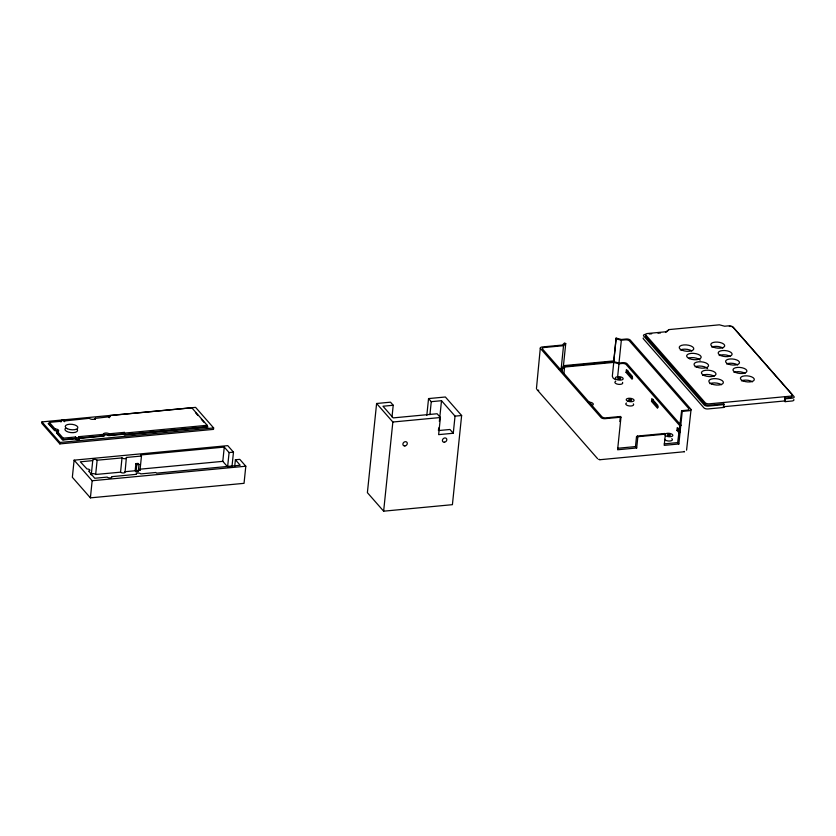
<?xml version="1.0" encoding="UTF-8"?>
<svg xmlns="http://www.w3.org/2000/svg" width="836" height="836" viewBox="0 0 836 836"><rect width="100%" height="100%" fill="white"/><g stroke="black" fill="none" stroke-linecap="round" stroke-linejoin="round"><path stroke-width="1.25" d="M616.101 338.089L616.101 338.831L621.347 340.221L625.307 339.844A3.177 1.369 5.9 0 1 629.445 340.942L688.739 408.532A3.177 1.369 5.9 0 1 687.014 410.183L681.633 410.695L682.239 411.375L689.073 410.727A3.177 1.369 5.9 0 0 690.797 409.086L630.302 340.116A3.177 1.369 5.9 0 0 626.174 339.019L621.347 339.479L616.101 338.089L613.739 361.654L618.985 363.043L622.956 362.667A3.177 1.369 5.9 0 1 627.084 363.764L681.215 425.482M41.946 421.898L41.8 423.329L59.847 443.906L213.493 429.38L213.64 427.948L195.593 407.372L41.946 421.898L59.993 442.474L59.847 443.906M103.497 434.354L78.615 436.705L78.469 438.137L103.34 435.775L103.486 433.978A3.187 1.369 5.9 0 1 105.817 433.027A3.187 1.369 5.9 0 1 109.15 433.8L124.324 432.379L124.783 434.501L207.014 426.726L207.161 425.294L191.82 407.801L109.589 415.576L110.488 416.61L95.346 418.355A3.187 1.369 5.9 0 1 92.733 419.369A3.187 1.369 5.9 0 1 89.306 418.303L64.78 420.926L64.173 420.424A1.578 0.679 5.9 0 0 62.324 420.048A1.578 0.679 5.9 0 0 61.362 420.686L61.665 421.219L49.324 422.389L49.178 423.821L54.664 430.373A3.187 1.369 5.9 0 1 58.457 431.731M54.904 430.352L55.061 428.931L49.324 422.389M78.469 438.137L78.783 438.67A1.578 0.679 5.9 0 1 77.811 439.308A1.578 0.679 5.9 0 1 75.961 438.931L75.365 438.43L63.013 439.59L57.297 433.079L56.984 431.69A3.187 1.369 5.9 0 0 58.489 430.122A3.187 1.369 5.9 0 0 54.81 428.941L55.061 428.931M63.013 439.59L63.16 438.168L57.454 431.658M75.365 438.43L75.512 436.998L63.16 438.168M138.264 471.567L139.006 464.429L138.097 463.405L135.902 463.614L135.171 470.741L136.069 471.776L138.264 471.567L137.365 470.543L139.999 470.292L141.472 456.028L140.573 454.993L224.267 447.082L222.794 461.347L227.611 466.833L232 466.415L233.474 452.151L227.758 445.64L74.111 460.166L72.345 477.283L90.392 497.859L244.039 483.333L245.805 466.216L239.786 459.361L235.397 459.769L234.728 466.258M95.199 419.463L95.346 418.042M126.393 457.449L126.539 457.679A2.383 1.024 5.9 0 1 124.909 458.703A2.383 1.024 5.9 0 1 122.056 457.909L97.133 460.218A2.383 1.024 5.9 0 0 94.04 459.392A2.383 1.024 5.9 0 0 92.744 460.626L91.27 474.9A2.383 1.024 5.9 0 1 92.566 473.657A2.383 1.024 5.9 0 1 95.659 474.482L120.572 472.173A2.383 1.024 5.9 0 0 123.435 472.967A2.383 1.024 5.9 0 0 125.066 471.943L126.393 457.449L141.472 456.028M90.392 497.859L92.159 480.742L74.111 460.166M95.659 474.482L97.133 460.218M109.432 417.007L109.589 415.576M103.34 435.775L103.34 435.41A3.187 1.369 5.9 0 1 105.67 434.459A3.187 1.369 5.9 0 1 109.004 435.232L109.15 433.8M120.551 472.131L122.025 457.867M124.783 434.501L124.324 432.379M136.069 471.776L136.811 464.638L135.902 463.614M227.611 466.833L229.085 452.569L224.267 447.082M392.011 416.934L393.213 405.261L390.506 402.179L376.608 403.495L367.391 492.655L383.64 511.183L452.412 504.672L461.629 415.513L445.379 396.995L428.555 398.584L426.809 415.44M383.64 511.183L392.847 422.013L376.608 403.495M429.923 414.635L431.261 401.667L428.555 398.584M438.419 430.53L438.691 427.938M439.36 421.448L441.502 400.705L431.261 401.667M393.213 405.261L382.972 406.233L393.202 417.895L437.103 413.747L440.405 417.519L438.639 434.636L453.269 433.257L455.035 416.14L441.502 400.705M540.307 348.058L536.44 388.646M558.626 368.749L561.186 368.509L563.537 345.686L565.732 343.586L564.519 342.959L562.335 345.059L542.271 346.95A3.177 1.369 5.9 0 0 540.547 348.602L601.042 417.572A3.177 1.369 5.9 0 0 605.17 418.669L620.97 417.174L617.605 449.768L636.687 447.96L637.847 436.768L637.241 436.078L664.787 433.476L665.393 434.156L664.233 445.358L678.863 443.979L682.239 411.375M562.137 371.602L562.388 369.136L564.582 367.046L613.739 362.396L618.985 363.785L622.088 363.493A3.177 1.369 5.9 0 1 626.227 364.59L680.034 425.942M561.186 368.509L563.37 366.419L565.732 343.586M563.809 374.434L564.582 367.046M613.739 362.396L612.328 376.231L613.081 378.008L614.982 379.46A6.239 5.288 46.3 0 0 615.766 379.774M616.101 338.831L613.739 361.654L563.37 366.419M617.585 377.339L618.985 363.785M618.985 363.043L621.347 340.221M619.852 421.553L620.375 416.485L606.037 417.843A3.177 1.369 5.9 0 1 601.899 416.746L542.616 349.145A3.177 1.369 5.9 0 1 544.33 347.494L563.537 345.686M626.091 372.407L626.383 369.554L632.403 376.409L632.1 379.272L626.091 372.407L627.554 372.271L632.706 378.154M627.554 372.271L627.742 370.369M636.687 447.96L635.485 446.591L636.489 436.82L665.393 434.156M637.241 436.078L637.095 437.51L636.489 436.82M651.516 401.405L651.819 398.553L657.827 405.408L657.535 408.261L651.516 401.405L652.979 401.27L658.141 407.142M652.979 401.27L653.177 399.368M679.532 433.341L676.951 430.404L677.254 427.551L679.825 430.488M680.138 432.222L678.414 430.258L678.613 428.356M678.863 443.979L677.662 442.599L681.633 410.695M691.038 409.63L686.575 450.176M643.292 337.984A3.177 1.369 5.9 0 0 643.417 338.873L703.912 407.843A3.177 1.369 5.9 0 0 708.04 408.94L723.84 407.445L723.683 402.482M793.803 399.535A3.177 1.369 5.9 0 1 791.943 401.008L785.108 401.656L784.502 400.966L784.941 396.682M785.108 401.656L785.401 398.803L784.795 398.114L790.177 397.602A3.177 1.369 5.9 0 0 791.901 395.961M665.498 332.477L667.682 330.377M598.869 459.413L599.987 459.695L599.234 459.392M649.196 334.013L651.704 333.783M657.974 333.188L660.482 332.947M563.454 365.666L613.749 360.912M559.942 369.366L562.388 369.136M124.93 433.069L207.161 425.294M109.004 435.232L124.177 433.811M208.049 426.997L124.355 434.908L123.749 434.218L108.68 435.65A2.383 1.024 5.9 0 0 105.576 434.825A2.383 1.024 5.9 0 0 104.291 436.068L79.41 438.419A2.383 1.024 5.9 0 1 78.114 439.652A2.383 1.024 5.9 0 1 75.021 438.827L62.585 440.008L56.461 432.776A2.383 1.024 5.9 0 0 57.37 432.494M59.993 442.474L213.64 427.948M392.847 422.013L440.405 417.519M455.035 416.14L461.629 415.513M92.744 460.626L80.308 461.806L87.007 468.986A2.383 1.024 5.9 0 1 89.755 469.874A2.383 1.024 5.9 0 1 88.626 471.044L94.75 478.265L107.186 477.095A2.383 1.024 5.9 0 0 110.279 477.91A2.383 1.024 5.9 0 0 111.575 476.677L136.446 474.325A2.383 1.024 5.9 0 1 137.741 473.092A2.383 1.024 5.9 0 1 140.845 473.907L155.914 472.486L156.51 473.176L240.214 465.255L235.397 459.769M438.984 430.519L449.967 429.485L453.269 433.257M723.537 403.903L709.2 405.261A3.177 1.369 5.9 0 1 705.062 404.164L645.779 336.574A3.177 1.369 5.9 0 1 645.779 335.518M724.143 404.593L708.332 406.087A3.177 1.369 5.9 0 1 704.205 404.99L643.71 336.02A3.177 1.369 5.9 0 1 645.434 334.369M785.401 398.803L792.235 398.155A3.177 1.369 5.9 0 0 793.96 396.504L733.465 327.534A3.177 1.369 5.9 0 0 731.761 326.646M229.085 452.569L233.474 452.151M784.502 400.966L723.245 406.756L723.84 407.445M136.811 464.638L139.006 464.429M140.385 469.142L222.794 461.347M124.919 471.713L135.171 470.741M92.159 480.742L245.805 466.216M676.951 430.404L678.414 430.258M617.679 448.274L635.485 446.591M664.254 443.874L677.662 442.599M600.258 459.685L684.162 451.753C685.071 451.774 683.848 450.938 684.214 451.722M57.297 433.079L56.838 433.121A3.187 1.369 5.9 0 0 58.039 432.734M538.739 390.422L538.259 390.099M75.512 436.998L76.107 437.51A1.578 0.679 5.9 0 0 77.967 437.876A1.578 0.679 5.9 0 0 78.929 437.238L78.615 436.705M620.375 416.485L620.97 417.174M536.921 389.513L597.635 458.734M195.457 412.639L197.975 415.513M201.34 419.338L203.859 422.211M108.408 416.725L109.307 417.76M139.089 469.257L139.999 470.292M48.143 423.538L54.842 430.728A2.383 1.024 5.9 0 1 57.674 431.742M664.986 434.459A3.971 1.714 5.9 0 1 671.026 433.738A3.971 1.714 5.9 0 1 671.068 436.632A3.971 1.714 5.9 0 1 664.996 434.929M671.81 438.66A3.971 1.714 5.9 0 1 669.97 441.011A3.971 1.714 5.9 0 1 664.61 439.339M588.899 403.234A1.432 0.617 5.9 0 1 590.435 403.548A1.432 0.617 5.9 0 1 590.613 404.248M588.105 402.116A3.971 1.714 5.9 0 1 592.954 403.454A3.971 1.714 5.9 0 1 591.345 405.502M622.506 382.376A3.971 1.714 5.9 0 1 618.138 384.299A3.971 1.714 5.9 0 1 615.756 381.31M633.312 403.872A3.971 1.714 5.9 0 1 629.32 405.951A3.971 1.714 5.9 0 1 626.488 403.004M711.802 347.107A6.991 3.01 5.9 0 1 722.847 348.048M719.2 355.54A6.991 3.01 5.9 0 1 730.246 356.481M726.599 363.984A6.991 3.01 5.9 0 1 737.645 364.924M733.998 372.417A6.991 3.01 5.9 0 1 745.043 373.358M741.407 380.861A6.991 3.01 5.9 0 1 752.452 381.801M709.91 383.703A7.305 3.145 5.9 0 1 721.458 384.685M702.512 375.27A7.305 3.145 5.9 0 1 714.059 376.252M695.103 366.826A7.305 3.145 5.9 0 1 707.601 368.613M689.052 357.923A7.305 3.145 5.9 0 1 700.202 360.17M680.305 349.96A7.305 3.145 5.9 0 1 691.853 350.942M729.337 326.437A3.177 1.369 5.9 0 1 730.549 326.437M60.422 421.825A2.383 1.024 5.9 0 1 61.331 421.219M63.693 421.281A2.383 1.024 5.9 0 1 64.665 421.689M61.321 421.772A1.578 0.679 5.9 0 1 61.53 421.637M77.267 429.526A6.354 2.738 5.9 0 1 70.757 432.578A6.354 2.738 5.9 0 1 65.616 428.157M669.04 329.583L666.856 331.673L647.649 333.491A3.177 1.369 5.9 0 0 645.925 335.142L705.218 402.743A3.177 1.369 5.9 0 0 709.346 403.83L790.323 396.18A3.177 1.369 5.9 0 0 792.047 394.529L732.754 326.928A3.177 1.369 5.9 0 0 728.626 325.841L724.655 326.218L719.409 324.817L669.04 329.583M668.121 435.462A1.432 0.617 5.9 0 0 670.336 435.169A1.432 0.617 5.9 0 0 668.277 434.406A1.432 0.617 5.9 0 0 668.121 435.462M629.362 400.444A1.432 0.617 5.9 0 0 631.567 400.151A1.432 0.617 5.9 0 0 629.518 399.389A1.432 0.617 5.9 0 0 629.362 400.444M627.951 401.238A3.971 1.714 5.9 0 0 634.096 400.434A3.971 1.714 5.9 0 0 628.39 398.312A3.971 1.714 5.9 0 0 627.951 401.238M618.452 378.833A1.432 0.617 5.9 0 0 620.657 378.541A1.432 0.617 5.9 0 0 618.609 377.778A1.432 0.617 5.9 0 0 618.452 378.833M617.052 379.628A3.971 1.714 5.9 0 0 623.186 378.823A3.971 1.714 5.9 0 0 617.48 376.702A3.971 1.714 5.9 0 0 617.052 379.628M682.061 350.221A7.305 3.145 5.9 0 0 693.723 349.114A7.305 3.145 5.9 0 0 683.743 344.934A7.305 3.145 5.9 0 0 682.061 350.221M713.505 347.17A6.991 3.01 5.9 0 0 724.655 346.114A6.991 3.01 5.9 0 0 715.104 342.123A6.991 3.01 5.9 0 0 713.505 347.17M689.46 358.654A7.305 3.145 5.9 0 0 701.122 357.557A7.305 3.145 5.9 0 0 691.142 353.377A7.305 3.145 5.9 0 0 689.46 358.654M720.904 355.613A6.991 3.01 5.9 0 0 732.054 354.558A6.991 3.01 5.9 0 0 722.503 350.556A6.991 3.01 5.9 0 0 720.904 355.613M696.869 367.098A7.305 3.145 5.9 0 0 708.52 365.99A7.305 3.145 5.9 0 0 698.541 361.81A7.305 3.145 5.9 0 0 696.869 367.098M728.302 364.047A6.991 3.01 5.9 0 0 739.452 362.991A6.991 3.01 5.9 0 0 729.912 358.989A6.991 3.01 5.9 0 0 728.302 364.047M704.267 375.531A7.305 3.145 5.9 0 0 715.929 374.434A7.305 3.145 5.9 0 0 705.939 370.243A7.305 3.145 5.9 0 0 704.267 375.531M735.701 372.49A6.991 3.01 5.9 0 0 746.851 371.435A6.991 3.01 5.9 0 0 737.31 367.432A6.991 3.01 5.9 0 0 735.701 372.49M711.666 383.975A7.305 3.145 5.9 0 0 723.328 382.867A7.305 3.145 5.9 0 0 713.348 378.687A7.305 3.145 5.9 0 0 711.666 383.975M743.099 380.923A6.991 3.01 5.9 0 0 754.26 379.868A6.991 3.01 5.9 0 0 744.709 375.866A6.991 3.01 5.9 0 0 743.099 380.923M67.319 428.711A6.354 2.738 5.9 0 0 77.738 428.116A6.354 2.738 5.9 0 0 69.587 424.239A6.354 2.738 5.9 0 0 67.319 428.711M404.864 445.954A2.383 1.954 -41.3 0 0 407.101 442.568A2.383 1.954 -41.3 0 0 403.297 442.923A2.383 1.954 -41.3 0 0 404.864 445.954M444.376 442.223A2.383 1.954 -41.3 0 0 446.612 438.827A2.383 1.954 -41.3 0 0 442.808 439.193A2.383 1.954 -41.3 0 0 444.376 442.223"/></g></svg>
